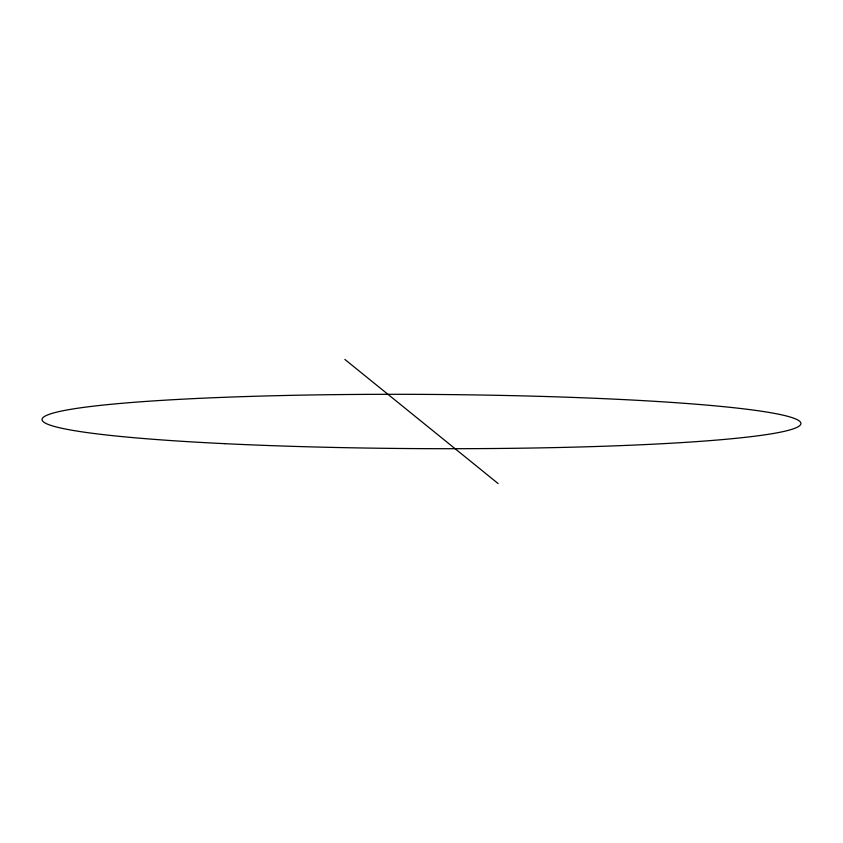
<?xml version="1.0" encoding="UTF-8"?>
<svg xmlns="http://www.w3.org/2000/svg" width="843" height="843" viewBox="0 0 843 843"><rect width="100%" height="100%" fill="white"/><g stroke="black" fill="none" stroke-linecap="round" stroke-linejoin="round"><path stroke-width="1.26" d="M344.861 359.434L498.139 483.566M224.955 443.681A379.413 27.124 0.3 0 0 800.818 424.04A379.413 27.124 0.3 0 0 238.727 396.779A379.413 27.124 0.3 0 0 224.955 443.681"/></g></svg>
